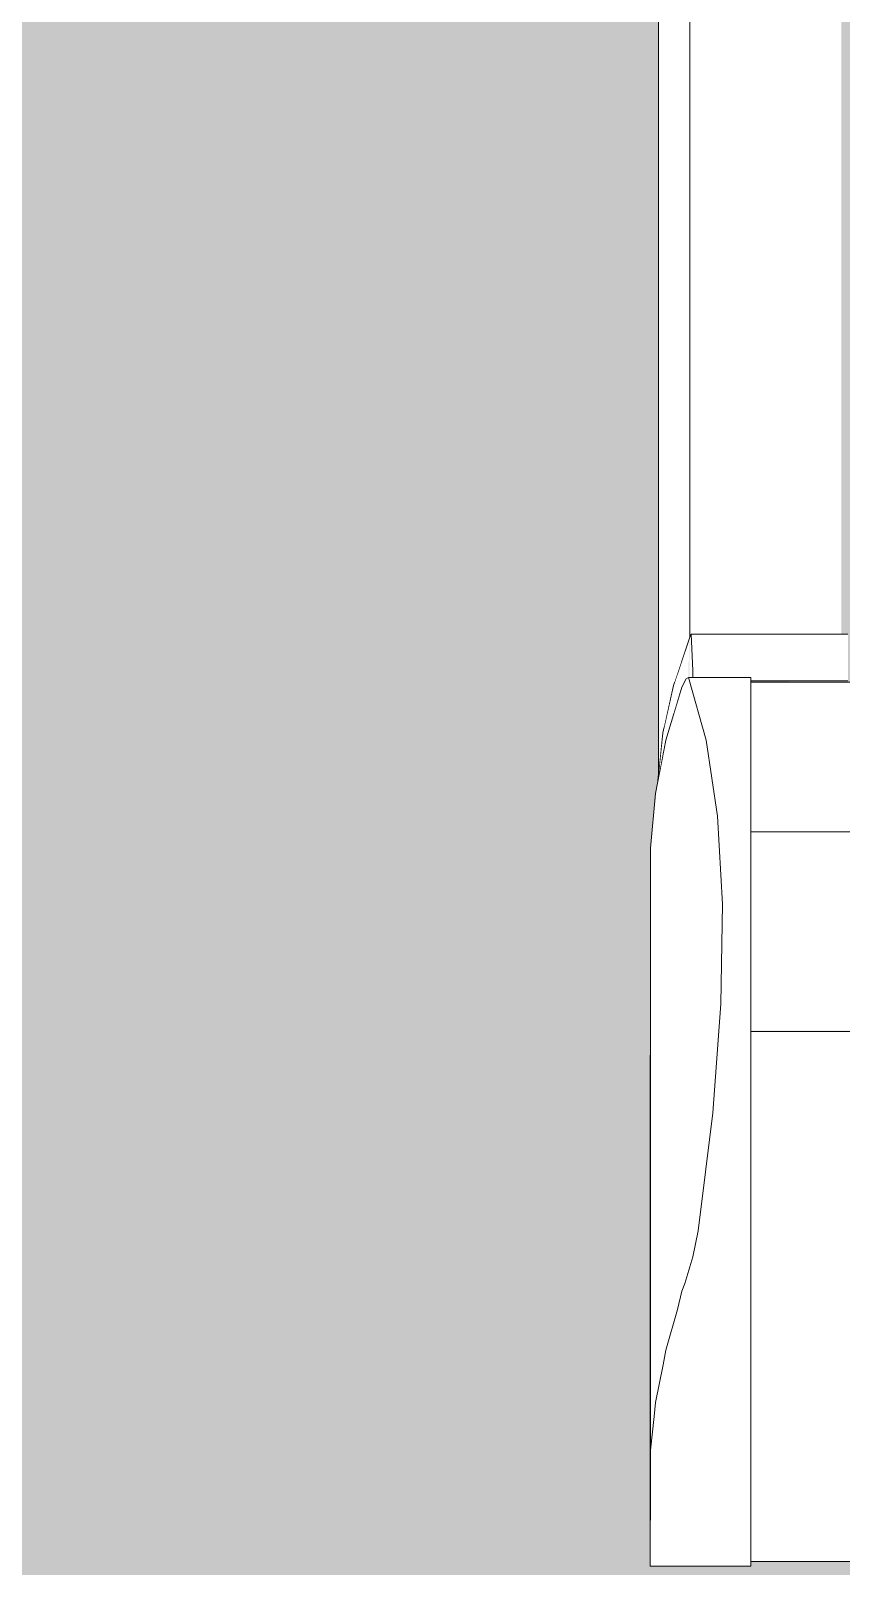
# Model space of a CAD drawing. Header units: metres. Extents: x -4 to 206, y -18 to 45.
# Drawn here: x 36.799 to 37.0058, y -3.7515 to -3.3597 of the extents above; entities that cross this region are included whole.
import ezdxf

# ---------------------------------------------------------------- set-up
doc = ezdxf.new("R2010")
doc.units = ezdxf.units.M
doc.header["$MEASUREMENT"] = 0
doc.set_wipeout_variables(frame=1)
doc.linetypes.add('Wipeout_Contour', pattern=[1, 0, -1])
doc.layers.add('3._DD PP STG2_4_325 Dachfenster', color=7, linetype='Continuous')
doc.layers.add('3._DD PP STG2_4_330 Dachaufbau', color=7, linetype='Continuous')

msp = doc.modelspace()

# ---------------------------------------------------------------- hatches: boundary and pattern name
at = {"layer": '3._DD PP STG2_4_330 Dachaufbau', "linetype": 'Continuous', "lineweight": 0, "true_color": 0x000000}
h = msp.add_hatch(color=18, dxfattribs=at)
h.paths.add_polyline_path([(36.75503, -4.33871), (38.75089, -4.33871), (38.75089, -2.14371), (38.85503, -2.14371), (38.85503, -1.28285), (33.33449, -1.28285), (33.33837, -4.39875), (33.35981, -4.39875), (33.35981, -1.29871), (36.49503, -1.29871), (36.49503, -1.58871), (36.75503, -1.58871)])
h.paths.add_polyline_path([(37.01482, -3.72888), (37.01482, -2.20451), (37.79482, -2.20451), (37.79482, -3.72888)], flags=0)

# ---------------------------------------------------------------- next in the draw order: wipeouts: each hides what was drawn before it
at = {"color": 254, "linetype": 'Wipeout_Contour', "lineweight": 0, "ltscale": 148.650685}
msp.add_wipeout([(36.95709, -3.74415), (36.95708, -3.7515), (36.98271, -3.7515), (36.98271, -3.74415)], dxfattribs=at).dxf.layer = '3._DD PP STG2_4_325 Dachfenster'

# ---------------------------------------------------------------- next in the draw order: linework, layer by layer
at = {"layer": '3._DD PP STG2_4_325 Dachfenster', "color": 7, "linetype": 'Continuous', "lineweight": 13, "ltscale": 1000, "flags": 128}
msp.add_lwpolyline([(36.95708, -3.74938), (36.95708, -3.7515)], dxfattribs=at)

# ---------------------------------------------------------------- next in the draw order: wipeouts: each hides what was drawn before it
at = {"color": 254, "linetype": 'Wipeout_Contour', "lineweight": 0, "ltscale": 148.647467}
msp.add_wipeout([(36.9571, -3.73538), (36.95709, -3.74415), (36.98271, -3.74415), (36.98271, -3.73538)], dxfattribs=at).dxf.layer = '3._DD PP STG2_4_325 Dachfenster'

# ---------------------------------------------------------------- next in the draw order: wipeouts: each hides what was drawn before it
at = {"color": 254, "linetype": 'Wipeout_Contour', "lineweight": 0, "ltscale": 148.643646}
msp.add_wipeout([(36.95711, -3.72506), (36.9571, -3.73538), (36.98271, -3.73538), (36.98271, -3.72506)], dxfattribs=at).dxf.layer = '3._DD PP STG2_4_325 Dachfenster'
at = {"color": 254, "linetype": 'Wipeout_Contour', "lineweight": 0, "ltscale": 150.303441}
msp.add_wipeout([(36.98271, -3.74281), (36.98271, -3.7503), (37.78671, -3.7503), (37.78671, -3.74281)], dxfattribs=at).dxf.layer = '3._DD PP STG2_4_325 Dachfenster'

# ---------------------------------------------------------------- next in the draw order: linework, layer by layer
at = {"layer": '3._DD PP STG2_4_325 Dachfenster', "color": 7, "linetype": 'Continuous', "lineweight": 13, "ltscale": 1000, "flags": 128}
for points in [[(36.95708, -3.7515), (36.98271, -3.7515)], [(36.98271, -3.7503), (37.78671, -3.7503)]]:
    msp.add_lwpolyline(points, dxfattribs=at)

# ---------------------------------------------------------------- next in the draw order: wipeouts: each hides what was drawn before it
at = {"color": 254, "linetype": 'Wipeout_Contour', "lineweight": 0, "ltscale": 186.268508}
msp.add_wipeout([(36.95711, -3.72188), (36.95711, -3.72506), (36.98271, -3.72506), (36.98271, -3.71325), (36.95806, -3.71325)], dxfattribs=at).dxf.layer = '3._DD PP STG2_4_325 Dachfenster'
at = {"color": 254, "linetype": 'Wipeout_Contour', "lineweight": 0, "ltscale": 150.300214}
msp.add_wipeout([(37.78671, -3.73411), (36.98271, -3.73411), (36.98271, -3.74281), (37.78671, -3.74281)], dxfattribs=at).dxf.layer = '3._DD PP STG2_4_325 Dachfenster'

# ---------------------------------------------------------------- next in the draw order: wipeouts: each hides what was drawn before it
at = {"color": 254, "linetype": 'Wipeout_Contour', "lineweight": 0, "ltscale": 185.521391}
msp.add_wipeout([(36.95711, -3.72188), (36.95806, -3.71325), (36.95841, -3.70968), (36.95841, -3.55433), (36.95711, -3.56823)], dxfattribs=at).dxf.layer = '3._DD PP STG2_4_325 Dachfenster'
at = {"color": 254, "linetype": 'Wipeout_Contour', "lineweight": 0, "ltscale": 150.296446}
msp.add_wipeout([(36.98271, -3.73411), (37.78671, -3.73411), (37.78671, -3.72386), (36.98271, -3.72386)], dxfattribs=at).dxf.layer = '3._DD PP STG2_4_325 Dachfenster'

# ---------------------------------------------------------------- next in the draw order: wipeouts: each hides what was drawn before it
at = {"color": 254, "linetype": 'Wipeout_Contour', "lineweight": 0, "ltscale": 185.516051}
msp.add_wipeout([(36.95841, -3.70968), (36.96033, -3.7001), (36.96101, -3.69632), (36.96101, -3.54067), (36.95841, -3.55433)], dxfattribs=at).dxf.layer = '3._DD PP STG2_4_325 Dachfenster'

# ---------------------------------------------------------------- next in the draw order: linework, layer by layer
at = {"layer": '3._DD PP STG2_4_325 Dachfenster', "color": 7, "linetype": 'Continuous', "lineweight": 13, "ltscale": 1000, "flags": 128}
for points in [[(36.95711, -3.56957), (36.95711, -3.5842)], [(36.95708, -3.65788), (36.95711, -3.5842)]]:
    msp.add_lwpolyline(points, dxfattribs=at)

# ---------------------------------------------------------------- next in the draw order: wipeouts: each hides what was drawn before it
at = {"color": 254, "linetype": 'Wipeout_Contour', "lineweight": 0, "ltscale": 186.197915}
msp.add_wipeout([(36.95841, -3.70968), (36.95806, -3.71325), (36.98271, -3.71325), (36.98271, -3.7001), (36.96033, -3.7001)], dxfattribs=at).dxf.layer = '3._DD PP STG2_4_325 Dachfenster'

# ---------------------------------------------------------------- next in the draw order: linework, layer by layer
at = {"layer": '3._DD PP STG2_4_325 Dachfenster', "color": 7, "linetype": 'Continuous', "lineweight": 13, "ltscale": 1000, "flags": 128}
msp.add_lwpolyline([(36.95708, -3.65788), (36.95708, -3.74938)], dxfattribs=at)

# ---------------------------------------------------------------- next in the draw order: wipeouts: each hides what was drawn before it
at = {"color": 254, "linetype": 'Wipeout_Contour', "lineweight": 0, "ltscale": 186.112233}
msp.add_wipeout([(36.96101, -3.69632), (36.96033, -3.7001), (36.98271, -3.7001), (36.98271, -3.68596), (36.964, -3.68596)], dxfattribs=at).dxf.layer = '3._DD PP STG2_4_325 Dachfenster'
at = {"color": 254, "linetype": 'Wipeout_Contour', "lineweight": 0, "ltscale": 150.292085}
msp.add_wipeout([(37.78671, -3.71212), (36.98271, -3.71212), (36.98271, -3.72386), (37.78671, -3.72386)], dxfattribs=at).dxf.layer = '3._DD PP STG2_4_325 Dachfenster'

# ---------------------------------------------------------------- next in the draw order: wipeouts: each hides what was drawn before it
at = {"color": 254, "linetype": 'Wipeout_Contour', "lineweight": 0, "ltscale": 186.106982}
msp.add_wipeout([(36.96511, -3.68129), (36.964, -3.68596), (36.98271, -3.68596), (36.98271, -3.67938), (36.96588, -3.67938)], dxfattribs=at).dxf.layer = '3._DD PP STG2_4_325 Dachfenster'
at = {"color": 254, "linetype": 'Wipeout_Contour', "lineweight": 0, "ltscale": 150.287206}
msp.add_wipeout([(36.98271, -3.69918), (36.98271, -3.71212), (37.78671, -3.71212), (37.78671, -3.69918)], dxfattribs=at).dxf.layer = '3._DD PP STG2_4_325 Dachfenster'

# ---------------------------------------------------------------- next in the draw order: wipeouts: each hides what was drawn before it
at = {"color": 254, "linetype": 'Wipeout_Contour', "lineweight": 0, "ltscale": 185.533714}
msp.add_wipeout([(36.96101, -3.69632), (36.964, -3.68596), (36.96511, -3.68129), (36.96511, -3.52718), (36.96101, -3.54067)], dxfattribs=at).dxf.layer = '3._DD PP STG2_4_325 Dachfenster'
at = {"color": 254, "linetype": 'Wipeout_Contour', "lineweight": 0, "ltscale": 150.281882}
msp.add_wipeout([(37.78671, -3.68511), (36.98271, -3.68511), (36.98271, -3.69918), (37.78671, -3.69918)], dxfattribs=at).dxf.layer = '3._DD PP STG2_4_325 Dachfenster'

# ---------------------------------------------------------------- next in the draw order: wipeouts: each hides what was drawn before it
at = {"color": 254, "linetype": 'Wipeout_Contour', "lineweight": 0, "ltscale": 446.524959}
msp.add_wipeout([(36.96511, -3.68129), (36.96588, -3.67938), (36.96796, -3.67252), (36.96928, -3.66594), (36.97302, -3.63582), (36.9751, -3.60796), (36.97552, -3.58258), (36.97425, -3.56009), (36.97136, -3.54072), (36.96685, -3.52474), (36.96622, -3.52502), (36.96511, -3.52718)], dxfattribs=at).dxf.layer = '3._DD PP STG2_4_325 Dachfenster'
at = {"color": 254, "linetype": 'Wipeout_Contour', "lineweight": 0, "ltscale": 148.591239}
msp.add_wipeout([(36.95901, -3.55118), (36.96028, -3.54451), (36.96031, -3.53885), (36.95901, -3.551)], dxfattribs=at).dxf.layer = '3._DD PP STG2_4_325 Dachfenster'

# ---------------------------------------------------------------- next in the draw order: wipeouts: each hides what was drawn before it
at = {"color": 254, "linetype": 'Wipeout_Contour', "lineweight": 0, "ltscale": 185.935843}
msp.add_wipeout([(36.96301, -3.52678), (36.96031, -3.53885), (36.96031, -3.54435), (36.96101, -3.54067), (36.96301, -3.53409)], dxfattribs=at).dxf.layer = '3._DD PP STG2_4_325 Dachfenster'
at = {"color": 254, "linetype": 'Wipeout_Contour', "lineweight": 0, "ltscale": 148.351695}
msp.add_wipeout([(36.97136, -3.54072), (36.97425, -3.56009), (36.98271, -3.56009), (36.98271, -3.54072)], dxfattribs=at).dxf.layer = '3._DD PP STG2_4_325 Dachfenster'
at = {"color": 254, "linetype": 'Wipeout_Contour', "lineweight": 0, "ltscale": 148.363079}
msp.add_wipeout([(36.97302, -3.63582), (36.96928, -3.66594), (36.98271, -3.66594), (36.98271, -3.63582)], dxfattribs=at).dxf.layer = '3._DD PP STG2_4_325 Dachfenster'
at = {"color": 254, "linetype": 'Wipeout_Contour', "lineweight": 0, "ltscale": 148.51863}
msp.add_wipeout([(36.96588, -3.67938), (36.98271, -3.67938), (36.98271, -3.67252), (36.96796, -3.67252)], dxfattribs=at).dxf.layer = '3._DD PP STG2_4_325 Dachfenster'

# ---------------------------------------------------------------- next in the draw order: wipeouts: each hides what was drawn before it
at = {"color": 254, "linetype": 'Wipeout_Contour', "lineweight": 0, "ltscale": 185.244448}
msp.add_wipeout([(36.96051, -2.82524), (36.95921, -2.83739), (36.95921, -3.54913), (36.96031, -3.53885), (36.96051, -3.53796)], dxfattribs=at).dxf.layer = '3._DD PP STG2_4_325 Dachfenster'
at = {"color": 254, "linetype": 'Wipeout_Contour', "lineweight": 0, "ltscale": 148.308229}
msp.add_wipeout([(36.98271, -3.52474), (36.96685, -3.52474), (36.97136, -3.54072), (36.98271, -3.54072)], dxfattribs=at).dxf.layer = '3._DD PP STG2_4_325 Dachfenster'
at = {"color": 254, "linetype": 'Wipeout_Contour', "lineweight": 0, "ltscale": 148.467177}
msp.add_wipeout([(36.97425, -3.56009), (36.97552, -3.58258), (36.98271, -3.58258), (36.98271, -3.56009)], dxfattribs=at).dxf.layer = '3._DD PP STG2_4_325 Dachfenster'
at = {"color": 254, "linetype": 'Wipeout_Contour', "lineweight": 0, "ltscale": 148.553621}
msp.add_wipeout([(36.96928, -3.66594), (36.96796, -3.67252), (36.98271, -3.67252), (36.98271, -3.66594)], dxfattribs=at).dxf.layer = '3._DD PP STG2_4_325 Dachfenster'
at = {"color": 254, "linetype": 'Wipeout_Contour', "lineweight": 0, "ltscale": 150.277898}
msp.add_wipeout([(36.98271, -3.68511), (37.78671, -3.68511), (37.78671, -3.67903), (36.98271, -3.67903)], dxfattribs=at).dxf.layer = '3._DD PP STG2_4_325 Dachfenster'

# ---------------------------------------------------------------- next in the draw order: wipeouts: each hides what was drawn before it
at = {"color": 254, "linetype": 'Wipeout_Contour', "lineweight": 0, "ltscale": 222.546147}
msp.add_wipeout([(36.96301, -3.52678), (36.96301, -3.53409), (36.96511, -3.52718), (36.96622, -3.52502), (36.96685, -3.52474), (36.96701, -3.51492)], dxfattribs=at).dxf.layer = '3._DD PP STG2_4_325 Dachfenster'
at = {"color": 254, "linetype": 'Wipeout_Contour', "lineweight": 0, "ltscale": 110.966188}
msp.add_wipeout([(37.00751, -3.5256), (36.98271, -3.5256), (37.00751, -3.52594)], dxfattribs=at).dxf.layer = '3._DD PP STG2_4_325 Dachfenster'
at = {"color": 254, "linetype": 'Wipeout_Contour', "lineweight": 0, "ltscale": 148.57141}
msp.add_wipeout([(36.98271, -3.58258), (36.97552, -3.58258), (36.9751, -3.60796), (36.98271, -3.60796)], dxfattribs=at).dxf.layer = '3._DD PP STG2_4_325 Dachfenster'
at = {"color": 254, "linetype": 'Wipeout_Contour', "lineweight": 0, "ltscale": 150.275444}
msp.add_wipeout([(37.78671, -3.67259), (36.98271, -3.67259), (36.98271, -3.67903), (37.78671, -3.67903)], dxfattribs=at).dxf.layer = '3._DD PP STG2_4_325 Dachfenster'

# ---------------------------------------------------------------- next in the draw order: wipeouts: each hides what was drawn before it
at = {"color": 254, "linetype": 'Wipeout_Contour', "lineweight": 0, "ltscale": 185.170232}
msp.add_wipeout([(36.96321, -2.81316), (36.96051, -2.82524), (36.96051, -3.53796), (36.96301, -3.52678), (36.96321, -3.52618)], dxfattribs=at).dxf.layer = '3._DD PP STG2_4_325 Dachfenster'
at = {"color": 254, "linetype": 'Wipeout_Contour', "lineweight": 0, "ltscale": 222.72817}
msp.add_wipeout([(36.96746, -3.51375), (36.96701, -3.51492), (36.96701, -3.52474), (36.96791, -3.52474), (36.96791, -3.52293), (36.96755, -3.51366)], dxfattribs=at).dxf.layer = '3._DD PP STG2_4_325 Dachfenster'
at = {"color": 254, "linetype": 'Wipeout_Contour', "lineweight": 0, "ltscale": 148.420847}
msp.add_wipeout([(36.9751, -3.60796), (36.97302, -3.63582), (36.98271, -3.63582), (36.98271, -3.60796)], dxfattribs=at).dxf.layer = '3._DD PP STG2_4_325 Dachfenster'

# ---------------------------------------------------------------- next in the draw order: linework, layer by layer
at = {"layer": '3._DD PP STG2_4_325 Dachfenster', "color": 7, "linetype": 'Continuous', "lineweight": 13, "ltscale": 1000, "flags": 128}
msp.add_lwpolyline([(36.95921, -2.83739), (36.95921, -3.54913)], dxfattribs=at)

# ---------------------------------------------------------------- next in the draw order: wipeouts: each hides what was drawn before it
at = {"color": 254, "linetype": 'Wipeout_Contour', "lineweight": 0, "ltscale": 223.22076}
msp.add_wipeout([(36.96791, -3.52293), (36.96791, -3.52474), (36.98271, -3.52474), (36.98271, -3.5256), (37.00751, -3.5256), (37.00751, -3.52293)], dxfattribs=at).dxf.layer = '3._DD PP STG2_4_325 Dachfenster'
at = {"color": 254, "linetype": 'Wipeout_Contour', "lineweight": 0, "ltscale": 150.266067}
msp.add_wipeout([(36.98271, -3.63674), (36.98271, -3.66651), (37.78671, -3.66651), (37.78671, -3.63674)], dxfattribs=at).dxf.layer = '3._DD PP STG2_4_325 Dachfenster'

# ---------------------------------------------------------------- next in the draw order: wipeouts: each hides what was drawn before it
at = {"color": 254, "linetype": 'Wipeout_Contour', "lineweight": 0, "ltscale": 148.622786}
msp.add_wipeout([(37.00751, -3.51366), (36.96755, -3.51366), (36.96791, -3.52293), (37.00751, -3.52293)], dxfattribs=at).dxf.layer = '3._DD PP STG2_4_325 Dachfenster'
at = {"color": 254, "linetype": 'Wipeout_Contour', "lineweight": 0, "ltscale": 150.220946}
msp.add_wipeout([(36.98271, -3.54206), (37.78671, -3.54206), (37.78671, -3.52594), (36.98271, -3.52594)], dxfattribs=at).dxf.layer = '3._DD PP STG2_4_325 Dachfenster'
at = {"color": 254, "linetype": 'Wipeout_Contour', "lineweight": 0, "ltscale": 150.256052}
msp.add_wipeout([(37.78671, -3.61503), (36.98271, -3.61503), (36.98271, -3.63674), (37.78671, -3.63674)], dxfattribs=at).dxf.layer = '3._DD PP STG2_4_325 Dachfenster'
at = {"color": 254, "linetype": 'Wipeout_Contour', "lineweight": 0, "ltscale": 150.272992}
msp.add_wipeout([(37.78671, -3.66651), (36.98271, -3.66651), (36.98271, -3.67259), (37.78671, -3.67259)], dxfattribs=at).dxf.layer = '3._DD PP STG2_4_325 Dachfenster'

# ---------------------------------------------------------------- next in the draw order: linework, layer by layer
at = {"layer": '3._DD PP STG2_4_325 Dachfenster', "color": 7, "linetype": 'Continuous', "lineweight": 13, "ltscale": 1000, "flags": 128}
for points in [[(36.98271, -3.5256), (37.00751, -3.5256)], [(36.98271, -3.52594), (37.78671, -3.52594)]]:
    msp.add_lwpolyline(points, dxfattribs=at)

# ---------------------------------------------------------------- next in the draw order: wipeouts: each hides what was drawn before it
at = {"color": 254, "linetype": 'Wipeout_Contour', "lineweight": 0, "ltscale": 185.158244}
msp.add_wipeout([(36.96721, -2.80131), (36.96321, -2.81316), (36.96321, -3.52618), (36.96701, -3.51492), (36.96721, -3.5144)], dxfattribs=at).dxf.layer = '3._DD PP STG2_4_325 Dachfenster'
at = {"color": 254, "linetype": 'Wipeout_Contour', "lineweight": 0, "ltscale": 150.228017}
msp.add_wipeout([(36.98271, -3.54206), (36.98271, -3.56327), (37.78671, -3.56327), (37.78671, -3.54206)], dxfattribs=at).dxf.layer = '3._DD PP STG2_4_325 Dachfenster'

# ---------------------------------------------------------------- next in the draw order: linework, layer by layer
at = {"layer": '3._DD PP STG2_4_325 Dachfenster', "color": 7, "linetype": 'Continuous', "lineweight": 13, "ltscale": 1000, "flags": 128}
for points in [[(36.96685, -3.52474), (36.97136, -3.54072), (36.97425, -3.56009), (36.97552, -3.58258), (36.9751, -3.60796), (36.97302, -3.63582), (36.96928, -3.66594), (36.96796, -3.67252), (36.96588, -3.67938), (36.96511, -3.68129), (36.964, -3.68596), (36.96101, -3.69632), (36.96033, -3.7001), (36.95841, -3.70968), (36.95806, -3.71325), (36.95711, -3.72188), (36.95711, -3.72506), (36.9571, -3.73538), (36.95709, -3.74415), (36.95708, -3.7515)], [(36.96622, -3.52502), (36.96511, -3.52718), (36.96101, -3.54067), (36.95841, -3.55433), (36.95711, -3.56823), (36.95711, -3.56957)], [(36.96622, -3.52502), (36.96685, -3.52474)], [(36.96685, -3.52474), (36.98271, -3.52474)]]:
    msp.add_lwpolyline(points, dxfattribs=at)

# ---------------------------------------------------------------- next in the draw order: wipeouts: each hides what was drawn before it
at = {"color": 254, "linetype": 'Wipeout_Contour', "lineweight": 0, "ltscale": 185.976287}
msp.add_wipeout([(36.96721, -3.5144), (36.96746, -3.51375), (36.96901, -3.51366), (36.96901, -2.80035), (36.96721, -2.80131)], dxfattribs=at).dxf.layer = '3._DD PP STG2_4_325 Dachfenster'
at = {"color": 254, "linetype": 'Wipeout_Contour', "lineweight": 0, "ltscale": 150.232147}
msp.add_wipeout([(37.78671, -3.56327), (36.98271, -3.56327), (36.98271, -3.56412), (37.78671, -3.56412)], dxfattribs=at).dxf.layer = '3._DD PP STG2_4_325 Dachfenster'

# ---------------------------------------------------------------- next in the draw order: wipeouts: each hides what was drawn before it
at = {"color": 254, "linetype": 'Wipeout_Contour', "lineweight": 0, "ltscale": 148.509576}
msp.add_wipeout([(36.96901, -3.51366), (37.00581, -3.51366), (37.00581, -2.80035), (36.96901, -2.80035)], dxfattribs=at).dxf.layer = '3._DD PP STG2_4_325 Dachfenster'
at = {"color": 254, "linetype": 'Wipeout_Contour', "lineweight": 0, "ltscale": 150.236843}
msp.add_wipeout([(36.98271, -3.5876), (37.78671, -3.5876), (37.78671, -3.56412), (36.98271, -3.56412)], dxfattribs=at).dxf.layer = '3._DD PP STG2_4_325 Dachfenster'

# ---------------------------------------------------------------- next in the draw order: linework, layer by layer
at = {"layer": '3._DD PP STG2_4_325 Dachfenster', "color": 7, "linetype": 'Continuous', "lineweight": 13, "ltscale": 1000, "flags": 128}
for points in [[(36.96721, -2.80131), (36.96721, -3.5144)], [(36.95901, -3.551), (36.96031, -3.53885), (36.96301, -3.52678), (36.96701, -3.51492), (36.96746, -3.51375)], [(36.96755, -3.51366), (36.96791, -3.52293), (36.96791, -3.52474)], [(36.96755, -3.51366), (37.00751, -3.51366)], [(36.98271, -3.56412), (37.78671, -3.56412)]]:
    msp.add_lwpolyline(points, dxfattribs=at)

# ---------------------------------------------------------------- next in the draw order: wipeouts: each hides what was drawn before it
at = {"color": 254, "linetype": 'Wipeout_Contour', "lineweight": 0, "ltscale": 150.246392}
msp.add_wipeout([(36.98271, -3.61397), (37.78671, -3.61397), (37.78671, -3.5876), (36.98271, -3.5876)], dxfattribs=at).dxf.layer = '3._DD PP STG2_4_325 Dachfenster'

# ---------------------------------------------------------------- next in the draw order: wipeouts: each hides what was drawn before it
at = {"color": 254, "linetype": 'Wipeout_Contour', "lineweight": 0, "ltscale": 150.251609}
msp.add_wipeout([(36.98271, -3.61482), (37.78671, -3.61482), (37.78671, -3.61425), (36.98271, -3.61425)], dxfattribs=at).dxf.layer = '3._DD PP STG2_4_325 Dachfenster'

# ---------------------------------------------------------------- next in the draw order: wipeouts: each hides what was drawn before it
at = {"color": 254, "linetype": 'Wipeout_Contour', "lineweight": 0, "ltscale": 112.543839}
msp.add_wipeout([(37.78671, -3.61482), (36.98271, -3.61482), (37.78671, -3.61503)], dxfattribs=at).dxf.layer = '3._DD PP STG2_4_325 Dachfenster'

# ---------------------------------------------------------------- next in the draw order: wipeouts: each hides what was drawn before it
at = {"color": 254, "linetype": 'Wipeout_Contour', "lineweight": 0, "ltscale": 112.834929}
msp.add_wipeout([(36.98271, -3.61425), (37.78671, -3.61425), (36.98271, -3.61397)], dxfattribs=at).dxf.layer = '3._DD PP STG2_4_325 Dachfenster'

# ---------------------------------------------------------------- next in the draw order: linework, layer by layer
at = {"layer": '3._DD PP STG2_4_325 Dachfenster', "color": 7, "linetype": 'Continuous', "lineweight": 13, "ltscale": 1000, "flags": 128}
for points in [[(36.98271, -3.7515), (36.98271, -3.74415), (36.98271, -3.73538), (36.98271, -3.72506), (36.98271, -3.71325), (36.98271, -3.7001), (36.98271, -3.68596), (36.98271, -3.67938), (36.98271, -3.67252), (36.98271, -3.66594), (36.98271, -3.63582), (36.98271, -3.60796), (36.98271, -3.58258), (36.98271, -3.56009), (36.98271, -3.54072), (36.98271, -3.52474)], [(36.98271, -3.61503), (37.78671, -3.61503)]]:
    msp.add_lwpolyline(points, dxfattribs=at)

doc.saveas('drawing.dxf')
